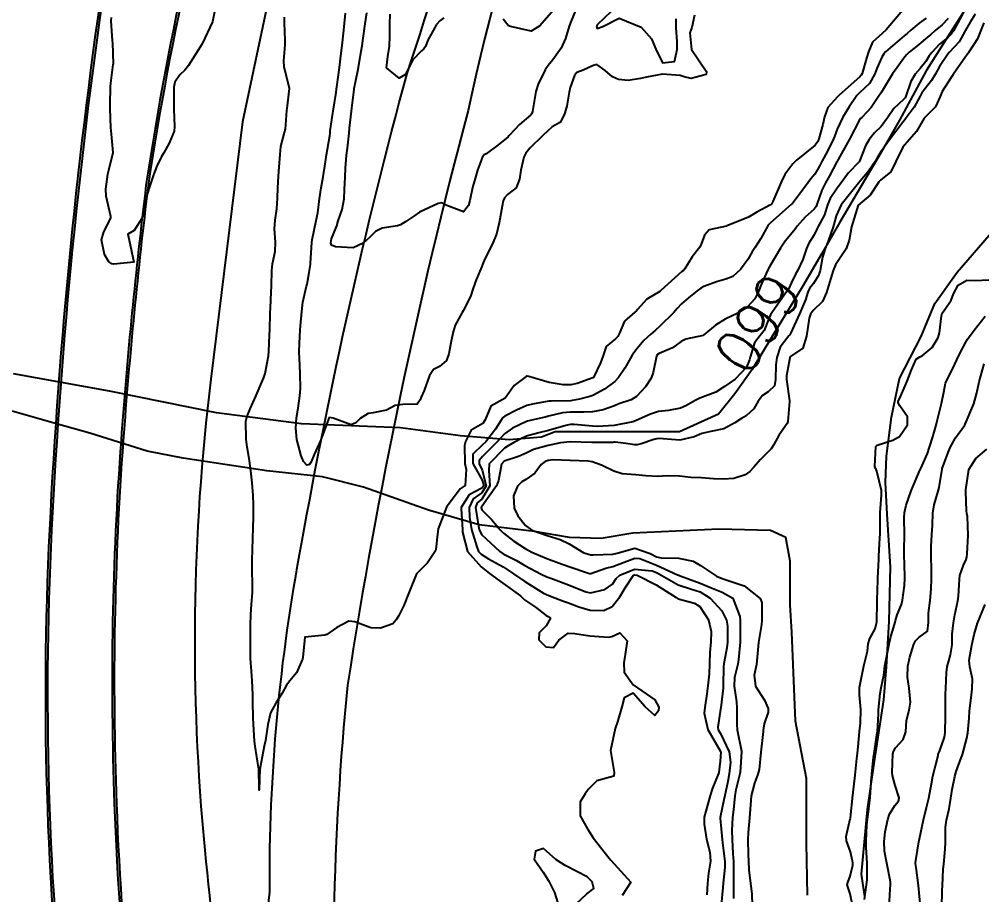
# Model space of a CAD drawing. Header units: metres. Extents: x 292545 to 299085, y 7450245 to 7463078.
# Drawn here: x 295637.1 to 295724.8, y 7458928.2 to 7459008.1 of the extents above; entities that cross this region are included whole.
import ezdxf
from ezdxf.enums import TextEntityAlignment as Align

# ---------------------------------------------------------------- set-up
doc = ezdxf.new("R2010")
doc.units = ezdxf.units.M
for name, color, linetype in [('Area Verde e Lazer', 94, 'Continuous'), ('Cotas', 45, 'Continuous'), ('Curvas de Nivel 1m', 11, 'Continuous'), ('Curvas de Nivel 5m', 15, 'Continuous'), ('Hidrografia', 140, 'Continuous'), ('Vias Primárias', 230, 'Continuous')]:
    doc.layers.add(name, color=color, linetype=linetype)
doc.styles.add('Style-STANDARD', font='STANDARD.shx')

msp = doc.modelspace()

# ---------------------------------------------------------------- linework, layer by layer
at = {"layer": 'Area Verde e Lazer'}
msp.add_lwpolyline([(295641.793, 7458910.885, -0.042121), (295640.042, 7458961.504, -0.024441), (295645.135, 7459013.05, -0.085164), (295678.356, 7459102.409), (295697.589, 7459132.131), (295717.572, 7459158.337, -0.01965), (295731.792, 7459174.041), (295741.73, 7459188.817, -0.208892), (295748, 7459189.905, -0.051783), (295749.599, 7459188.617, -0.005243), (295733.715, 7459165.627, 0.014527), (295709.377, 7459130.812, 0.012561), (295690.78, 7459103.304, 0.039951), (295683.255, 7459091.392, 0.005627), (295672.227, 7459071.476, 0.021212), (295657.864, 7459033.882, 0.036696), (295648.618, 7458992.948, 0.012102), (295646.339, 7458969.669, 0.027418), (295645.726, 7458936.571, 0.035555), (295650.16, 7458895.421, 0.04752)], format="xyb", dxfattribs=at)
at = {"layer": 'Curvas de Nivel 1m', "flags": 128}
for points, elevation in [([(295654.856, 7459008.76), (295654.692, 7459007.841), (295653.743, 7459005.85), (295652.497, 7459003.868), (295652.154, 7459003.436), (295651.71, 7459003.017), (295651.243, 7459002.341), (295651.148, 7459001.885), (295651.143, 7459000.421), (295651.172, 7458999.885), (295651.232, 7458998.301), (295651.175, 7458997.885), (295650.731, 7458996.79), (295650.23, 7458995.894), (295650.007, 7458995.508), (295649.611, 7458994.679), (295649.316, 7458993.904), (295648.871, 7458992.623), (295648.669, 7458991.914), (295648.482, 7458990.836), (295648.245, 7458989.92), (295647.542, 7458988.835), (295646.976, 7458988.498), (295647.073, 7458987.935), (295647.503, 7458985.93), (295645.683, 7458985.766), (295645.501, 7458985.791), (295645.229, 7458985.953), (295644.825, 7458986.646), (295644.552, 7458987.96), (295644.785, 7458988.713), (295645.397, 7458989.952), (295645.404, 7458990.102), (295644.998, 7458991.956), (295644.947, 7458992.591), (295645.148, 7458993.955), (295645.235, 7458994.325), (295645.623, 7458995.95), (295645.435, 7458997.952), (295645.426, 7458998.182), (295645.366, 7458999.953), (295645.357, 7459000.272), (295645.372, 7459001.953), (295645.4, 7459002.25), (295645.637, 7459003.951), (295645.643, 7459004.031), (295645.581, 7459005.952), (295645.574, 7459006.123), (295645.45, 7459007.953), (295645.476, 7459008.244)], 663), ([(295717.783, 7459009.09), (295716.123, 7459007.115), (295715.76, 7459006.805), (295714.88, 7459006), (295714.496, 7459005.132), (295714.328, 7459004.54), (295713.927, 7459003.138), (295713.855, 7459002.995), (295713.71, 7459002.846), (295711.821, 7459001.168), (295711.761, 7459001.1), (295711.691, 7459001.02), (295710.815, 7459000.039), (295710.5, 7458999.182), (295710.341, 7458998.498), (295709.987, 7458997.187), (295709.885, 7458996.943), (295709.637, 7458996.607), (295708.852, 7458995.976), (295707.912, 7458995.207), (295707.767, 7458995.062), (295707.618, 7458994.899), (295706.882, 7458993.942), (295706.539, 7458993.226), (295705.795, 7458991.456), (295705.663, 7458991.239), (295705.572, 7458991.167), (295704.318, 7458990.5), (295703.561, 7458990.026), (295701.684, 7458989.288), (295701.593, 7458989.249), (295701.552, 7458989.222), (295699.967, 7458988.886), (295699.539, 7458988.407), (295699.26, 7458987.58), (295699.114, 7458987.314), (295698.424, 7458986.411), (295697.761, 7458985.327), (295697.639, 7458985.191), (295697.5, 7458985.079), (295695.576, 7458983.359), (295695.529, 7458983.312), (295695.482, 7458983.271), (295694.292, 7458982.551), (295693.457, 7458981.622), (295693.347, 7458981.489), (295693.19, 7458981.383), (295692.272, 7458980.565), (295691.772, 7458979.397), (295691.663, 7458979.165), (295691.426, 7458978.932), (295690.582, 7458978.252), (295690.307, 7458977.421), (295690.072, 7458976.747), (295689.438, 7458975.429), (295689.414, 7458975.398), (295689.382, 7458975.385), (295687.945, 7458974.877), (295687.376, 7458974.753), (295686.657, 7458974.742), (295685.378, 7458974.965), (295683.524, 7458975.499), (295683.383, 7458975.549), (295683.34, 7458975.544), (295683.274, 7458975.501), (295682.187, 7458974.699), (295681.387, 7458973.52), (295680.075, 7458972.816), (295679.541, 7458971.547), (295679.33, 7458971.228), (295678.275, 7458970.609), (295677.749, 7458969.566), (295677.665, 7458969.211), (295677.69, 7458967.566), (295677.818, 7458967.031), (295677.73, 7458965.565), (295677.442, 7458965.387), (295677.26, 7458965.262), (295676.031, 7458963.588), (295675.254, 7458961.63), (295675.246, 7458961.6), (295675.249, 7458961.573), (295675.216, 7458961.125), (295675.061, 7458959.735), (295675.02, 7458959.602), (295674.283, 7458958.508), (295673.4, 7458957.618), (295673.291, 7458957.499), (295673.167, 7458957.215), (295672.707, 7458956.067), (295672.542, 7458955.626), (295672.141, 7458954.622), (295671.64, 7458953.635), (295671.446, 7458953.311), (295671.116, 7458952.936), (295669.998, 7458952.543), (295669.112, 7458952.589), (295667.672, 7458953.13), (295667.118, 7458953.193), (295666.012, 7458952.607), (295665.105, 7458951.973), (295664.922, 7458951.904), (295663.103, 7458951.74), (295662.922, 7458949.894), (295662.892, 7458949.742), (295662.331, 7458948.476), (295661.735, 7458947.753), (295661.437, 7458947.368), (295661.042, 7458946.627), (295660.485, 7458945.768), (295659.971, 7458944.823), (295659.727, 7458943.779), (295659.515, 7458942.309), (295659.408, 7458941.784), (295659.022, 7458939.848), (295659.017, 7458939.789), (295659.011, 7458939.741), (295658.933, 7458937.79), (295658.898, 7458939.791), (295658.893, 7458939.861), (295658.569, 7458941.794), (295658.519, 7458942.264), (295658.421, 7458943.796), (295658.398, 7458944.411), (295658.376, 7458945.797), (295658.368, 7458946.468), (295658.303, 7458947.797), (295658.234, 7458948.625), (295658.158, 7458949.799), (295658.147, 7458950.739), (295658.15, 7458951.8), (295658.153, 7458952.839), (295658.172, 7458953.8), (295658.235, 7458954.7), (295658.331, 7458955.798), (295658.333, 7458956.626), (295658.295, 7458957.799), (295658.299, 7458958.682), (295658.331, 7458959.799), (295658.362, 7458960.642), (295658.393, 7458961.798), (295658.411, 7458962.619), (295658.425, 7458963.798), (295658.406, 7458964.644), (295658.309, 7458965.8), (295658.176, 7458966.905), (295658.055, 7458967.802), (295657.804, 7458969.309), (295657.749, 7458969.806), (295657.73, 7458971.413), (295657.804, 7458971.803), (295658.123, 7458972.571), (295658.678, 7458973.79), (295659.379, 7458975.408), (295659.458, 7458975.704), (295659.472, 7458975.779), (295659.788, 7458977.395), (295659.82, 7458977.776), (295659.893, 7458979.311), (295659.913, 7458979.775), (295659.946, 7458981.277), (295659.968, 7458981.775), (295660.037, 7458983.212), (295660.054, 7458983.774), (295660.088, 7458985.183), (295660.163, 7458985.773), (295660.391, 7458986.9), (295660.422, 7458987.771), (295660.348, 7458988.969), (295660.395, 7458989.772), (295660.547, 7458990.786), (295660.609, 7458991.77), (295660.644, 7458992.712), (295660.71, 7458993.769), (295660.772, 7458994.607), (295660.849, 7458995.768), (295660.906, 7458996.491), (295661.263, 7458997.764), (295661.337, 7458998.074), (295661.473, 7458999.762), (295661.492, 7458999.944), (295661.693, 7459001.76), (295661.227, 7459003.765), (295661.183, 7459004.311), (295661.306, 7459005.764), (295661.319, 7459006.192), (295661.243, 7459007.765), (295661.26, 7459008.276)], 663), ([(295698.632, 7459008.464), (295698.392, 7459007.324), (295698.23, 7459006.853), (295698.374, 7459005.324), (295699.714, 7459003.368), (295699.737, 7459003.31), (295699.71, 7459003.044), (295698.333, 7459002.697), (295697.708, 7459002.843), (295697.329, 7459002.956), (295695.71, 7459003.087), (295694.262, 7459002.82), (295693.706, 7459002.683), (295692.589, 7459002.506), (295691.705, 7459002.601), (295691.15, 7459002.851), (295690.503, 7459003.418), (295689.721, 7459003.961), (295689.324, 7459003.829), (295688.481, 7459003.442), (295687.916, 7459003.243), (295687.708, 7459002.955), (295687.287, 7459001.865), (295687.198, 7459001.455), (295686.983, 7459000.153), (295686.796, 7458999.459), (295686.415, 7458998.709), (295685.655, 7458998.285), (295685.228, 7458997.897), (295684.815, 7458997.482), (295683.631, 7458996.332), (295683.265, 7458995.865), (295683.068, 7458995.506), (295682.792, 7458994.321), (295682.666, 7458993.509), (295682.375, 7458992.728), (295681.582, 7458992.121), (295681.306, 7458991.795), (295681.197, 7458991.526), (295681.091, 7458991.05), (295680.838, 7458989.531), (295680.596, 7458988.476), (295680.184, 7458987.54), (295679.51, 7458986.248), (295679.319, 7458985.738), (295679.252, 7458985.553), (295678.721, 7458984.328), (295678.462, 7458983.56), (295678.226, 7458982.808), (295677.589, 7458981.569), (295677.535, 7458981.486), (295677.451, 7458981.355), (295676.811, 7458980.205), (295676.617, 7458979.578), (295676.416, 7458978.587), (295676.233, 7458977.582), (295676.015, 7458976.973), (295675.395, 7458976.407), (295674.84, 7458976.15), (295674.471, 7458975.604), (295673.975, 7458974.217), (295673.712, 7458973.617), (295673.61, 7458973.367), (295673.353, 7458972.974), (295672.028, 7458972.958), (295671.351, 7458972.856), (295670.557, 7458972.44), (295669.341, 7458972.191), (295668.879, 7458972.135), (295668.156, 7458971.682), (295667.744, 7458971.271), (295667.327, 7458971.106), (295665.687, 7458971.706), (295665.334, 7458971.758), (295665.282, 7458971.711), (295665.251, 7458971.63), (295664.564, 7458969.721), (295663.964, 7458968.394), (295663.667, 7458967.734), (295663.529, 7458967.497), (295663.288, 7458967.41), (295662.986, 7458967.743), (295662.782, 7458968.261), (295662.368, 7458969.749), (295662.289, 7458970.79), (295662.351, 7458971.75), (295662.482, 7458972.618), (295662.657, 7458973.747), (295662.699, 7458974.417), (295662.682, 7458975.747), (295662.642, 7458976.5), (295662.595, 7458977.748), (295662.613, 7458978.556), (295662.683, 7458979.748), (295662.736, 7458980.451), (295662.849, 7458981.746), (295662.923, 7458982.283), (295663.271, 7458983.742), (295663.306, 7458983.92), (295663.495, 7458984.98), (295663.612, 7458985.738), (295663.623, 7458985.857), (295663.74, 7458987.737), (295663.775, 7458987.976), (295664.144, 7458989.731), (295664.276, 7458990.445), (295664.44, 7458991.727), (295664.604, 7458992.709), (295664.789, 7458993.722), (295664.975, 7458995.078), (295665.07, 7458995.718), (295665.372, 7458997.446), (295665.407, 7458997.714), (295665.429, 7458997.929), (295665.67, 7458999.533), (295665.689, 7458999.693), (295665.693, 7458999.71), (295665.973, 7459001.424), (295666.007, 7459001.707), (295666.19, 7459003.223), (295666.256, 7459003.705), (295666.431, 7459005.005), (295666.517, 7459005.702), (295666.645, 7459006.81), (295666.731, 7459007.7), (295666.821, 7459008.656)], 664), ([(295685.777, 7459008.915), (295684.548, 7459007.488), (295683.758, 7459007.016), (295681.865, 7459007.416), (295681.762, 7459007.461), (295681.656, 7459007.521), (295681.204, 7459008.093)], 666), ([(295691.687, 7459009.401), (295689.764, 7459007.581), (295689.722, 7459007.472), (295689.717, 7459007.43), (295689.761, 7459007.248), (295690.282, 7459007.422), (295691.771, 7459008.202), (295693.763, 7459007.38), (295694.707, 7459006.32), (295695.106, 7459005.36), (295695.724, 7459004.12), (295696.824, 7459004.241), (295697.073, 7459005.337), (295697.059, 7459006.027), (295696.975, 7459007.338), (295696.982, 7459008.127)], 664), ([(295675.772, 7459008.218), (295675.407, 7459007.957), (295675.123, 7459007.6), (295674.334, 7459006.196), (295674.119, 7459005.614), (295673.969, 7459005.387), (295673.737, 7459005.215), (295672.964, 7459004.387), (295672.558, 7459003.632), (295672.275, 7459003.067), (295671.704, 7459002.706), (295670.543, 7459003.652), (295670.676, 7459004.703), (295670.824, 7459005.649), (295670.848, 7459006.553), (295670.855, 7459007.649), (295670.879, 7459008.546)], 666), ([(295719.774, 7459008.181), (295719.117, 7459007.729), (295718.368, 7459007.084), (295718.041, 7459006.805), (295717.758, 7459006.58), (295716.068, 7459005.115), (295715.911, 7459004.946), (295715.736, 7459004.644), (295715.259, 7459003.585), (295715.093, 7459003.126), (295714.604, 7459002.231), (295713.695, 7459001.386), (295713.445, 7459001.144), (295712.737, 7459000.094), (295712.174, 7458999.162), (295711.652, 7458998.059), (295711.414, 7458997.403), (295711.322, 7458997.173), (295710.762, 7458996.049), (295710.295, 7458995.183), (295710.058, 7458994.743), (295709.605, 7458993.971), (295709.259, 7458993.533), (295708.995, 7458993.196), (295708.411, 7458992.375), (295707.574, 7458991.298), (295707.492, 7458991.211), (295705.555, 7458989.483), (295705.425, 7458989.371), (295705.314, 7458989.242), (295704.679, 7458988.105), (295704.134, 7458987.254), (295703.909, 7458986.866), (295703.512, 7458986.183), (295702.833, 7458985.27), (295702.139, 7458984.635), (295701.489, 7458984.374), (295700.635, 7458984.149), (295699.487, 7458983.722), (295699.224, 7458983.574), (295698.885, 7458983.316), (295698.108, 7458982.689), (295697.465, 7458982.135), (295697.075, 7458981.719), (295696.745, 7458981.341), (295695.44, 7458980.068), (295695.071, 7458979.729), (295694.655, 7458979.368), (295694.019, 7458978.779), (295693.413, 7458978.063), (295693.121, 7458977.669), (295692.935, 7458977.387), (295692.276, 7458976.281), (295691.705, 7458975.405), (295691.379, 7458975.057), (295690.446, 7458974.345), (295689.366, 7458973.774), (295689.11, 7458973.688), (295688.152, 7458973.442), (295687.498, 7458973.311), (295687.361, 7458973.298), (295685.569, 7458973.267), (295685.359, 7458973.25), (295683.864, 7458972.986), (295683.353, 7458972.851), (295682.413, 7458972.443), (295681.338, 7458971.882), (295681.131, 7458971.728), (295681.004, 7458971.525), (295680.487, 7458970.695), (295679.606, 7458969.546), (295679.31, 7458969.28), (295678.427, 7458968.433), (295678.433, 7458967.559), (295679.271, 7458966.067), (295679.417, 7458965.548), (295679.261, 7458965.327), (295678.092, 7458964.724), (295677.375, 7458963.569), (295677.358, 7458963.452), (295677.471, 7458961.568), (295677.486, 7458961.301), (295677.932, 7458959.563), (295679.179, 7458958.138), (295679.952, 7458957.542), (295681.16, 7458956.649), (295682.77, 7458955.506), (295682.961, 7458955.323), (295683.139, 7458955.132), (295684.142, 7458954.481), (295685.125, 7458953.725), (295685.281, 7458953.634), (295685.523, 7458953.474), (295685.116, 7458952.77), (295684.47, 7458952.125), (295684.451, 7458951.487), (295685.093, 7458950.839), (295685.785, 7458950.78), (295686.274, 7458951.468), (295687.109, 7458952.104), (295687.739, 7458952.08), (295689.107, 7458951.87), (295690.792, 7458951.727), (295691.107, 7458951.794), (295691.833, 7458952.122), (295692.506, 7458951.389), (295692.327, 7458950.149), (295692.193, 7458949.393), (295692.218, 7458948.546), (295693.053, 7458947.38), (295695.033, 7458946.026), (295695.395, 7458945.356), (295695.354, 7458945.023), (295695.015, 7458944.578), (295694.127, 7458945.369), (295693.042, 7458946.633), (295692.235, 7458946.192), (295692.025, 7458945.395), (295691.619, 7458944.011), (295691.418, 7458943.404), (295690.983, 7458941.41), (295691.314, 7458939.406), (295691.285, 7458939.071), (295690.948, 7458938.967), (295689.729, 7458938.638), (295688.937, 7458937.844), (295688.664, 7458937.434), (295688.202, 7458936.717), (295688.212, 7458935.441), (295688.895, 7458934.258), (295689.392, 7458933.425), (295690.865, 7458931.569), (295691.021, 7458931.408), (295692.833, 7458929.39), (295692.04, 7458928.178)], 662), ([(295721.774, 7459008.167), (295721.232, 7459007.592), (295720.6, 7459007.062), (295720.151, 7459006.672), (295719.752, 7459006.321), (295719.063, 7459005.757), (295718.221, 7459005.085), (295717.979, 7459004.848), (295717.735, 7459004.537), (295717.119, 7459003.702), (295716.713, 7459003.105), (295715.696, 7459001.454), (295715.564, 7459001.251), (295715.485, 7459001.122), (295714.762, 7459000.044), (295713.895, 7458999.138), (295713.776, 7458999.025), (295713.66, 7458998.857), (295712.782, 7458997.153), (295711.744, 7458995.289), (295711.678, 7458995.169), (295711.654, 7458995.138), (295711.622, 7458995.083), (295710.967, 7458993.812), (295710.597, 7458993.18), (295710.252, 7458992.518), (295709.809, 7458991.188), (295709.747, 7458991.013), (295709.569, 7458990.772), (295708.733, 7458990.027), (295708.001, 7458989.206), (295707.812, 7458988.944), (295707.544, 7458988.6), (295706.905, 7458987.847), (295706.481, 7458987.226), (295705.506, 7458985.568), (295705.388, 7458985.358), (295705.328, 7458985.242), (295704.757, 7458983.974), (295704.469, 7458983.25), (295704.134, 7458982.586), (295703.459, 7458981.823), (295702.58, 7458981.273), (295701.447, 7458980.735), (295700.542, 7458980.199), (295699.498, 7458979.309), (295699.466, 7458979.276), (295699.432, 7458979.25), (295697.845, 7458978.908), (295697.423, 7458978.688), (295696.623, 7458978.134), (295695.406, 7458977.597), (295695.26, 7458977.506), (295695.181, 7458977.362), (295694.866, 7458975.887), (295694.674, 7458975.367), (295694.17, 7458974.577), (295693.366, 7458973.679), (295692.866, 7458973.387), (295691.751, 7458973.01), (295691.354, 7458972.846), (295690.311, 7458972.458), (295689.346, 7458972.297), (295688.537, 7458972.246), (295687.345, 7458972.255), (295686.604, 7458972.201), (295685.339, 7458971.886), (295685.019, 7458971.802), (295683.664, 7458971.497), (295683.397, 7458971.435), (295683.332, 7458971.416), (295682.053, 7458970.786), (295681.32, 7458970.271), (295680.603, 7458969.531), (295679.3, 7458968.21), (295678.99, 7458967.859), (295678.988, 7458967.553), (295679.284, 7458966.965), (295679.643, 7458965.544), (295679.256, 7458964.887), (295678.461, 7458964.348), (295678.082, 7458963.562), (295678.108, 7458962.687), (295678.316, 7458961.559), (295678.778, 7458959.975), (295678.95, 7458959.552), (295679.19, 7458959.292), (295679.843, 7458958.887), (295681.179, 7458958.142), (295681.568, 7458957.915), (295682.13, 7458957.516), (295683.162, 7458956.797), (295684.875, 7458955.754), (295685.145, 7458955.62), (295685.518, 7458955.474), (295686.701, 7458955.019), (295687.137, 7458954.861), (295688.078, 7458954.496), (295689.131, 7458954.195), (295690.377, 7458954.171), (295691.134, 7458954.538), (295691.832, 7458955.4), (295692.328, 7458956.22), (295693.078, 7458957.381), (295693.173, 7458957.42), (295693.405, 7458957.378), (295695.16, 7458956.496), (295696.961, 7458955.342), (295697.142, 7458955.245), (295698.651, 7458954.831), (295699.135, 7458954.52), (295699.919, 7458953.302), (295700.167, 7458952.24), (295700.127, 7458951.3), (295700.034, 7458950.35), (295700.004, 7458949.301), (295699.981, 7458948.384), (295699.87, 7458947.302), (295699.767, 7458946.578), (295699.568, 7458945.305), (295699.524, 7458944.799), (295699.848, 7458943.302), (295700.984, 7458941.377), (295701.028, 7458941.29), (295701.037, 7458941.234), (295700.97, 7458940.432), (295700.855, 7458939.391), (295700.821, 7458939.291), (295700.272, 7458937.964), (295700.078, 7458937.299), (295699.814, 7458936.407), (295699.531, 7458935.304), (295699.516, 7458934.685), (295699.744, 7458933.301), (295700.029, 7458932.141), (295700.103, 7458931.298), (295699.926, 7458930.22), (295699.82, 7458929.3), (295699.753, 7458928.237)], 661), ([(295724.238, 7459008.555), (295723.771, 7459007.825), (295723.331, 7459007.026), (295722.766, 7459006.017), (295721.869, 7459005.048), (295721.731, 7459004.897), (295720.997, 7459003.78), (295720.578, 7459003.061), (295720.253, 7459002.519), (295719.7, 7459001.807), (295719.387, 7459001.382), (295719.229, 7459001.075), (295718.682, 7459000.075), (295717.946, 7458999.087), (295717.818, 7458998.931), (295717.659, 7458998.736), (295716.429, 7458997.108), (295715.632, 7458995.984), (295715.292, 7458995.458), (295715.103, 7458995.125), (295714.517, 7458994.223), (295713.593, 7458993.14), (295712.021, 7458991.163), (295711.563, 7458990.175), (295711.347, 7458989.38), (295711.282, 7458989.173), (295710.845, 7458987.866), (295710.565, 7458987.18), (295710.302, 7458986.395), (295710.089, 7458985.184), (295709.952, 7458984.729), (295709.485, 7458984), (295709.128, 7458983.543), (295708.977, 7458983.195), (295708.752, 7458982.487), (295708.216, 7458981.209), (295707.435, 7458979.477), (295707.343, 7458979.311), (295707.255, 7458979.222), (295706.459, 7458978.188), (295706.136, 7458977.233), (295706.06, 7458976.569), (295706.035, 7458975.233), (295705.949, 7458974.663), (295705.372, 7458974.115), (295704.833, 7458973.78), (295704.434, 7458973.249), (295704.04, 7458972.566), (295703.343, 7458971.931), (295702.931, 7458971.674), (295702.333, 7458971.275), (295701.328, 7458970.749), (295700.123, 7458970.504), (295699.323, 7458970.323), (295698.618, 7458970.019), (295697.317, 7458969.697), (295695.79, 7458969.825), (295695.318, 7458969.847), (295694.928, 7458969.753), (295693.766, 7458969.375), (295693.421, 7458969.269), (295693.312, 7458969.262), (295693.202, 7458969.272), (295692.38, 7458969.394), (295691.415, 7458969.509), (295691.314, 7458969.505), (295691.227, 7458969.498), (295689.313, 7458969.477), (295689.267, 7458969.477), (295687.314, 7458969.563), (295686.419, 7458969.463), (295685.31, 7458969.219), (295683.961, 7458968.839), (295683.303, 7458968.526), (295682.601, 7458968.206), (295681.296, 7458967.783), (295681.03, 7458967.524), (295680.769, 7458966.029), (295680.592, 7458965.53), (295679.244, 7458963.648), (295679.195, 7458963.599), (295679.178, 7458963.551), (295679.241, 7458963.35), (295680.147, 7458962.451), (295680.923, 7458961.533), (295681.218, 7458961.227), (295682.174, 7458960.486), (295683.196, 7458959.812), (295683.817, 7458959.494), (295685.187, 7458958.909), (295686.228, 7458958.508), (295687.18, 7458958.172), (295689.056, 7458957.549), (295689.174, 7458957.556), (295690.566, 7458958.029), (295691.181, 7458958.191), (295692.459, 7458958.664), (295693.188, 7458958.927), (295693.665, 7458958.899), (295695.182, 7458958.305), (295697.08, 7458957.434), (295697.174, 7458957.401), (295697.223, 7458957.389), (295697.338, 7458957.338), (295699.163, 7458956.665), (295700.253, 7458956.203), (295701.151, 7458955.841), (295702.132, 7458955.28), (295702.789, 7458953.61), (295702.82, 7458953.273), (295702.813, 7458951.557), (295702.796, 7458951.273), (295702.664, 7458949.687), (295702.582, 7458949.275), (295702.275, 7458948.063), (295702.262, 7458947.278), (295702.463, 7458945.844), (295702.511, 7458945.275), (295702.504, 7458943.779), (295702.54, 7458943.275), (295702.927, 7458941.327), (295702.932, 7458941.271), (295702.812, 7458939.414), (295702.789, 7458939.272), (295702.414, 7458937.8), (295702.326, 7458937.276), (295702.201, 7458935.99), (295702.121, 7458935.278), (295702.06, 7458934.109), (295702.083, 7458933.278), (295702.144, 7458932.003), (295702.185, 7458931.277), (295702.201, 7458929.918), (295702.189, 7458929.276), (295702.21, 7458927.885)], 659), ([(295725.028, 7459007.75), (295724.728, 7459007.01), (295724.464, 7459006.302), (295723.735, 7459005.176), (295723.674, 7459005.081), (295723.635, 7459005.021), (295723.359, 7459004.656), (295722.243, 7459003.042), (295721.705, 7459002.253), (295721.24, 7459001.512), (295721.036, 7459001.057), (295720.632, 7459000.107), (295719.664, 7458999.159), (295719.624, 7458999.11), (295719.6, 7458999.071), (295718.888, 7458997.84), (295718.208, 7458997.084), (295717.636, 7458996.421), (295716.991, 7458995.106), (295716.548, 7458994.172), (295715.597, 7458993.422), (295715.442, 7458993.275), (295715.349, 7458993.122), (295714.651, 7458992.061), (295713.573, 7458991.14), (295712.964, 7458989.149), (295712.756, 7458987.931), (295712.481, 7458987.156), (295711.508, 7458985.7), (295711.337, 7458985.34), (295711.29, 7458985.172), (295710.87, 7458983.788), (295710.677, 7458983.178), (295710.306, 7458982.34), (295709.456, 7458981.536), (295709.218, 7458981.194), (295709.091, 7458980.837), (295708.867, 7458979.198), (295708.528, 7458978.091), (295707.404, 7458977.32), (295707.35, 7458977.274), (295707.332, 7458977.221), (295707.033, 7458975.577), (295707.032, 7458975.224), (295707.31, 7458973.274), (295707.318, 7458973.22), (295707.159, 7458971.398), (295707.093, 7458971.222), (295706.357, 7458970.196), (295705.831, 7458969.235), (295705.627, 7458968.917), (295705.303, 7458968.562), (295704.641, 7458967.898), (295704.044, 7458967.252), (295703.685, 7458966.85), (295703.276, 7458966.53), (295702.215, 7458966.219), (295701.272, 7458966.152), (295700.385, 7458966.19), (295699.277, 7458966.254), (295698.295, 7458966.302), (295697.279, 7458966.42), (295696.183, 7458966.447), (295695.278, 7458966.396), (295694.193, 7458966.457), (295693.28, 7458966.538), (295692.036, 7458966.644), (295691.285, 7458966.868), (295690.156, 7458967.421), (295689.296, 7458967.73), (295688.949, 7458967.781), (295687.297, 7458967.84), (295685.73, 7458967.906), (295685.297, 7458967.859), (295685.012, 7458967.766), (295684.643, 7458967.486), (295684.087, 7458966.686), (295683.272, 7458966.114), (295682.882, 7458965.89), (295682.498, 7458965.508), (295682.132, 7458964.633), (295682.209, 7458963.51), (295682.538, 7458962.812), (295683.219, 7458961.921), (295683.818, 7458961.494), (295685.208, 7458961.022), (295686.393, 7458960.651), (295687.201, 7458960.236), (295688.552, 7458959.436), (295689.191, 7458959.247), (295689.388, 7458959.231), (295691.192, 7458959.297), (295691.584, 7458959.404), (295693.198, 7458959.857), (295694.587, 7458959.366), (295695.19, 7458959.07), (295695.586, 7458958.959), (295697.189, 7458958.934), (295698.518, 7458958.652), (295699.182, 7458958.265), (295700.657, 7458957.295), (295701.17, 7458957.087), (295701.446, 7458957.009), (295703.16, 7458956.402), (295704.615, 7458955.248), (295704.783, 7458954.889), (295704.787, 7458953.245), (295704.755, 7458952.883), (295704.465, 7458951.249), (295704.417, 7458950.581), (295704.303, 7458949.252), (295704.087, 7458948.278), (295704.209, 7458947.253), (295705.034, 7458945.993), (295705.356, 7458945.237), (295705.363, 7458944.893), (295705.009, 7458943.819), (295704.913, 7458943.241), (295704.901, 7458943.14), (295704.682, 7458941.245), (295704.528, 7458939.678), (295704.425, 7458939.248), (295704.109, 7458938.417), (295703.803, 7458937.257), (295703.739, 7458936.439), (295703.662, 7458935.259), (295703.535, 7458933.906), (295703.512, 7458933.261), (295703.535, 7458931.926), (295703.559, 7458931.26), (295703.598, 7458930.513), (295703.753, 7458929.256), (295703.884, 7458928.314), (295703.888, 7458927.254)], 658), ([(295713.07, 7458927.147), (295712.825, 7458928.332), (295712.572, 7458929.153), (295712.617, 7458929.371), (295712.845, 7458929.944), (295713.068, 7458930.939), (295713.082, 7458931.148), (295713.064, 7458931.346), (295712.873, 7458932.149), (295712.5, 7458933.154), (295712.474, 7458933.567), (295712.847, 7458935.151), (295712.858, 7458935.196), (295712.909, 7458935.572), (295713.049, 7458937.031), (295713.061, 7458937.148), (295713.074, 7458937.287), (295713.281, 7458939.145), (295713.457, 7458940.662), (295713.511, 7458941.142), (295713.573, 7458941.725), (295713.687, 7458943.14), (295713.765, 7458943.893), (295713.824, 7458945.138), (295713.701, 7458946.482), (295713.703, 7458947.14), (295713.827, 7458947.905), (295714.072, 7458949.135), (295714.403, 7458950.447), (295714.489, 7458951.129), (295714.617, 7458951.611), (295715.114, 7458952.495), (295715.243, 7458952.997), (295715.255, 7458953.119), (295715.298, 7458954.962), (295715.3, 7458955.118), (295715.358, 7458956.93), (295715.368, 7458957.118), (295715.446, 7458958.861), (295715.456, 7458959.117), (295715.541, 7458960.785), (295715.559, 7458961.117), (295715.577, 7458962.778), (295715.582, 7458963.117), (295715.699, 7458964.675), (295715.697, 7458965.116), (295715.28, 7458966.863), (295715.202, 7458967.041), (295715.15, 7458967.122), (295715.097, 7458967.312), (295715.191, 7458969.122), (295715.314, 7458969.245), (295716.727, 7458969.698), (295717.322, 7458970.048), (295718.058, 7458971.089), (295718.08, 7458971.829), (295717.359, 7458972.847), (295717.205, 7458973.102), (295717.217, 7458973.249), (295717.367, 7458973.545), (295718.031, 7458975.09), (295718.432, 7458976.123), (295718.843, 7458977.078), (295719.188, 7458977.291), (295719.408, 7458977.4), (295720.327, 7458978.153), (295720.871, 7458979.056), (295720.989, 7458979.503), (295721.168, 7458981.053), (295721.218, 7458981.289), (295721.459, 7458981.629), (295722.036, 7458982.476), (295722.272, 7458983.042), (295722.681, 7458983.842), (295723.492, 7458984.283), (295724.246, 7458984.264), (295725.493, 7458984.31)], 658), ([(295714.146, 7458927.81), (295714.32, 7458929.135), (295714.373, 7458929.602), (295714.387, 7458931.135), (295714.304, 7458932.555), (295714.285, 7458933.129), (295714.367, 7458934.598), (295714.415, 7458935.127), (295714.464, 7458935.572), (295714.654, 7458937.124), (295714.788, 7458938.96), (295714.8, 7458939.122), (295714.817, 7458939.26), (295714.978, 7458940.777), (295715.013, 7458941.089), (295715.017, 7458941.12), (295715.28, 7458942.836), (295715.322, 7458943.117), (295715.409, 7458944.727), (295715.426, 7458945.116), (295715.572, 7458946.588), (295715.675, 7458947.114), (295715.905, 7458948.271), (295716.009, 7458949.111), (295716.171, 7458950.02), (295716.398, 7458951.107), (295716.526, 7458951.681), (295716.93, 7458953.102), (295716.971, 7458953.254), (295717.13, 7458953.759), (295717.507, 7458954.729), (295717.608, 7458955.095), (295717.801, 7458956.449), (295717.833, 7458957.093), (295717.798, 7458958.48), (295717.77, 7458959.091), (295717.766, 7458959.659), (295717.783, 7458961.091), (295717.748, 7458962.58), (295717.779, 7458963.092), (295717.943, 7458963.783), (295718.4, 7458965.083), (295719.236, 7458967.025), (295719.256, 7458967.07), (295719.264, 7458967.09), (295719.284, 7458967.125), (295719.878, 7458968.49), (295720.081, 7458969.062), (295720.383, 7458969.999), (295720.676, 7458971.057), (295720.797, 7458971.596), (295721.172, 7458973.052), (295721.21, 7458973.197), (295721.368, 7458974.078), (295721.535, 7458974.894), (295721.589, 7458975.048), (295722.195, 7458976.242), (295722.574, 7458977.038), (295722.849, 7458977.598), (295723.428, 7458978.715), (295723.543, 7458978.916), (295723.621, 7458979.027), (295724.144, 7458979.724), (295725.159, 7458981.004)], 659), ([(295719.21, 7458927.468), (295719.058, 7458929.077), (295718.858, 7458930.719), (295718.798, 7458931.081), (295718.795, 7458931.15), (295718.868, 7458931.554), (295719.105, 7458933.077), (295719.152, 7458933.342), (295719.511, 7458935.071), (295719.794, 7458936.193), (295720.017, 7458937.064), (295720.25, 7458938.364), (295720.369, 7458939.059), (295720.852, 7458940.932), (295720.877, 7458941.051), (295720.901, 7458941.125), (295720.977, 7458941.299), (295721.433, 7458942.609), (295721.508, 7458943.045), (295721.529, 7458944.534), (295721.528, 7458945.045), (295721.533, 7458946.558), (295721.559, 7458947.045), (295721.613, 7458948.499), (295721.684, 7458949.044), (295721.995, 7458950.129), (295722.129, 7458951.04), (295722.152, 7458951.994), (295722.266, 7458953.039), (295722.395, 7458953.773), (295722.654, 7458955.035), (295722.713, 7458955.469), (295722.795, 7458957.034), (295722.846, 7458957.355), (295723.182, 7458958.297), (295723.404, 7458958.813), (295723.471, 7458959.026), (295723.519, 7458959.348), (295723.611, 7458961.024), (295723.535, 7458962.729), (295723.492, 7458963.026), (295723.461, 7458963.243), (295723.395, 7458965.028), (295723.393, 7458965.157), (295723.67, 7458967.024), (295724.294, 7458968.019), (295725.311, 7458968.878)], 661), ([(295721.201, 7458927.046), (295721.231, 7458928.644), (295721.245, 7458929.046), (295721.333, 7458930.568), (295721.379, 7458931.045), (295721.512, 7458932.408), (295721.52, 7458933.044), (295721.527, 7458934.413), (295721.619, 7458935.043), (295721.867, 7458936.092), (295722.005, 7458937.039), (295722.126, 7458937.853), (295722.385, 7458939.036), (295722.512, 7458939.48), (295722.97, 7458940.73), (295723.057, 7458940.944), (295723.084, 7458941.029), (295723.488, 7458942.532), (295723.579, 7458943.024), (295723.683, 7458944.356), (295723.733, 7458945.023), (295723.867, 7458946.196), (295723.974, 7458947.021), (295723.984, 7458947.938), (295723.753, 7458949.02), (295723.694, 7458949.636), (295723.93, 7458951.017), (295724.143, 7458951.979), (295724.436, 7458953.01), (295725.14, 7458954.728)], 662), ([(295687.876, 7458927.444), (295688.822, 7458928.311), (295689.445, 7458928.805), (295689.293, 7458929.425), (295688.84, 7458929.875), (295687.919, 7458930.371), (295686.855, 7458930.921), (295686.009, 7458931.469), (295684.873, 7458932.46), (295684.144, 7458932.213), (295684.005, 7458931.489), (295684.845, 7458930.308), (295685.344, 7458929.475), (295685.859, 7458928.433), (295686.173, 7458927.466)], 662)]:
    msp.add_lwpolyline(points, dxfattribs=dict(at, elevation=elevation))
at = {"layer": 'Curvas de Nivel 5m', "flags": 128}
for points, elevation in [([(295687.777, 7459008.9), (295687.351, 7459007.87), (295687.218, 7459007.455), (295686.88, 7459006.331), (295686.466, 7459005.463), (295686.189, 7459005.013), (295685.727, 7459004.378), (295685.308, 7459003.887), (295685.013, 7459003.481), (295684.384, 7459002.174), (295684.162, 7459001.493), (295683.852, 7458999.675), (295683.803, 7458999.498), (295683.753, 7458999.417), (295683.671, 7458999.342), (295682.684, 7458998.484), (295681.777, 7458997.519), (295681.716, 7458997.446), (295681.641, 7458997.373), (295680.705, 7458996.605), (295679.626, 7458995.83), (295679.457, 7458995.719), (295679.316, 7458995.553), (295678.853, 7458994.315), (295678.63, 7458993.56), (295678.402, 7458992.75), (295678.157, 7458991.564), (295678.04, 7458991.094), (295677.563, 7458990.537), (295676.045, 7458991.108), (295675.57, 7458991.345), (295675.263, 7458991.287), (295673.562, 7458990.483), (295673.037, 7458990.146), (295672.321, 7458989.632), (295671.84, 7458989.346), (295671.547, 7458989.253), (295670.165, 7458989.032), (295669.539, 7458988.72), (295668.998, 7458988.201), (295668.428, 7458987.676), (295667.519, 7458987.248), (295665.9, 7458987.325), (295665.521, 7458987.493), (295665.49, 7458987.678), (295665.487, 7458987.711), (295665.528, 7458988.068), (295666.015, 7458989.237), (295666.139, 7458989.704), (295666.51, 7458990.754), (295666.686, 7458991.699), (295666.734, 7458992.55), (295666.773, 7458993.698), (295666.808, 7458994.501), (295666.915, 7458995.697), (295666.986, 7458996.34), (295667.144, 7458997.695), (295667.191, 7458998.153), (295667.364, 7458999.693), (295667.395, 7458999.973), (295667.595, 7459001.691), (295667.609, 7459001.776), (295667.698, 7459002.202), (295667.997, 7459003.686), (295668.25, 7459005.168), (295668.331, 7459005.681), (295668.436, 7459006.366), (295668.61, 7459007.677), (295668.762, 7459008.691)], 665), ([(295723.327, 7459009.027), (295722.827, 7459008.088), (295722.249, 7459007.043), (295722.063, 7459006.741), (295721.754, 7459006.432), (295720.995, 7459005.806), (295720.287, 7459005.064), (295720.057, 7459004.74), (295719.725, 7459004.241), (295719.209, 7459003.587), (295718.768, 7459003.079), (295718.363, 7459002.426), (295717.913, 7459001.088), (295717.842, 7459000.937), (295717.688, 7459000.776), (295716.816, 7458999.963), (295716.244, 7458999.111), (295715.655, 7458998.324), (295715.055, 7458997.72), (295714.555, 7458997.131), (295714.222, 7458996.55), (295713.687, 7458995.139), (295713.666, 7458995.096), (295713.622, 7458995.049), (295712.691, 7458994.07), (295712.009, 7458993.164), (295711.587, 7458992.608), (295710.999, 7458991.755), (295710.785, 7458991.178), (295710.484, 7458990.26), (295709.914, 7458989.186), (295709.789, 7458988.948), (295709.542, 7458988.433), (295709.07, 7458987.654), (295708.847, 7458987.197), (295708.524, 7458986.188), (295708.057, 7458985.204), (295707.85, 7458984.854), (295707.486, 7458984.074), (295707.204, 7458983.487), (295707.025, 7458983.217), (295706.03, 7458981.803), (295705.635, 7458981.238), (295705.563, 7458981.127), (295705.449, 7458980.856), (295704.981, 7458979.701), (295704.619, 7458979.248), (295704.112, 7458978.564), (295703.703, 7458977.257), (295703.642, 7458977.016), (295703.394, 7458976.365), (295702.355, 7458975.275), (295701.376, 7458974.583), (295700.588, 7458974.081), (295699.366, 7458973.626), (295699.131, 7458973.547), (295698.691, 7458973.317), (295697.836, 7458972.845), (295697.352, 7458972.612), (295696.281, 7458972.414), (295695.347, 7458972.317), (295694.64, 7458972.07), (295693.335, 7458971.486), (295693.259, 7458971.456), (295693.017, 7458971.385), (295691.329, 7458971.049), (295689.807, 7458970.946), (295689.328, 7458970.966), (295687.658, 7458971.119), (295687.33, 7458971.122), (295686.912, 7458971.039), (295685.324, 7458970.575), (295684.455, 7458970.356), (295683.318, 7458970.057), (295682.924, 7458969.897), (295682.238, 7458969.511), (295681.639, 7458969.187), (295681.307, 7458968.964), (295679.926, 7458967.541), (295679.886, 7458966.939), (295679.971, 7458965.539), (295679.251, 7458964.332), (295678.828, 7458963.973), (295678.667, 7458963.556), (295678.928, 7458961.851), (295679.003, 7458961.552), (295679.216, 7458961.108), (295680.886, 7458959.533), (295681.191, 7458959.343), (295682.399, 7458958.726), (295683.181, 7458958.27), (295684.659, 7458957.485), (295685.17, 7458957.252), (295685.526, 7458957.116), (295687.159, 7458956.505), (295688.726, 7458955.858), (295689.148, 7458955.781), (295690.473, 7458956.097), (295691.16, 7458956.581), (295691.499, 7458957.074), (295691.823, 7458957.4), (295693.178, 7458957.923), (295694.765, 7458957.776), (295695.176, 7458957.619), (295695.67, 7458957.355), (295697.16, 7458956.51), (295698.356, 7458956.121), (295699.151, 7458955.857), (295700.071, 7458955.301), (295701.131, 7458954.142), (295701.573, 7458953.286), (295701.664, 7458952.735), (295701.646, 7458951.284), (295701.601, 7458950.772), (295701.316, 7458949.288), (295701.287, 7458949.072), (295701.254, 7458947.288), (295701.244, 7458947.094), (295701.041, 7458945.29), (295701.022, 7458945.169), (295700.772, 7458943.526), (295700.812, 7458943.292), (295700.999, 7458942.938), (295701.794, 7458941.282), (295701.925, 7458940.324), (295701.811, 7458939.281), (295701.668, 7458938.56), (295701.398, 7458937.285), (295701.322, 7458936.891), (295700.973, 7458935.289), (295700.973, 7458935.218), (295701.152, 7458933.287), (295701.185, 7458932.982), (295701.396, 7458931.285), (295701.4, 7458930.739), (295701.249, 7458929.286), (295701.216, 7458928.899), (295701.074, 7458927.287)], 660), ([(295716.409, 7458927.106), (295716.478, 7458928.754), (295716.526, 7458929.105), (295716.515, 7458929.427), (295716.172, 7458931.11), (295715.976, 7458932.216), (295715.928, 7458933.11), (295716.018, 7458933.982), (295716.266, 7458935.106), (295716.43, 7458935.585), (295716.922, 7458936.373), (295717.247, 7458936.778), (295717.312, 7458937.096), (295716.944, 7458938.209), (295716.694, 7458939.103), (295716.675, 7458939.385), (295716.743, 7458941.102), (295716.781, 7458941.297), (295716.981, 7458941.63), (295717.684, 7458942.402), (295717.919, 7458943.091), (295717.977, 7458944.126), (295718.204, 7458945.088), (295718.327, 7458945.794), (295718.207, 7458947.088), (295718.077, 7458948.076), (295718.096, 7458949.09), (295718.273, 7458949.896), (295718.646, 7458951.084), (295718.788, 7458951.393), (295719.102, 7458951.697), (295719.901, 7458952.278), (295719.978, 7458953.067), (295719.989, 7458953.924), (295720.144, 7458955.065), (295720.233, 7458956.144), (295720.258, 7458957.064), (295720.259, 7458957.977), (295720.232, 7458959.06), (295720.216, 7458960.046), (295720.283, 7458961.059), (295720.337, 7458961.948), (295720.385, 7458963.059), (295720.509, 7458963.799), (295720.864, 7458965.054), (295720.944, 7458965.375), (295721.216, 7458967.051), (295721.226, 7458967.108), (295721.286, 7458967.271), (295721.776, 7458968.575), (295721.969, 7458969.043), (295722.445, 7458969.915), (295723.268, 7458971.031), (295723.292, 7458971.072), (295723.334, 7458971.159), (295724.108, 7458973.019), (295724.374, 7458974.008), (295724.592, 7458975.012), (295725.05, 7458976.655)], 660)]:
    msp.add_lwpolyline(points, dxfattribs=dict(at, elevation=elevation))
at = {"layer": 'Hidrografia'}
for points in [[(295724.425, 7459010.72), (295722.13, 7459007.111), (295719.771, 7459003.399), (295717.341, 7458998.902), (295715.411, 7458995.547), (295714.263, 7458993.593), (295711.904, 7458989.595), (295710.26, 7458986.74), (295708.473, 7458983.67), (295705.751, 7458979.214), (295703.893, 7458976.145), (295702.32, 7458973.932), (295700.819, 7458972.076), (295697.276, 7458970.465), (295689.01, 7458970.465), (295685.925, 7458970.465), (295684.691, 7458969.972), (295681.73, 7458969.725), (295677.289, 7458970.095), (295671.817, 7458970.831), (295662.811, 7458971.2), (295655.038, 7458972.186), (295645.291, 7458974.158), (295636.531, 7458975.76)], [(295714.162, 7458928.068), (295713.856, 7458930.109), (295714.413, 7458936.022), (295715.026, 7458940.206), (295715.895, 7458946.022), (295716.15, 7458949.032), (295716.406, 7458953.165), (295716.508, 7458958.148), (295716.201, 7458962.944), (295716.048, 7458965.852), (295716.15, 7458968.25), (295716.612, 7458971.799), (295717.327, 7458975.319), (295719.319, 7458979.145), (295720.545, 7458982.155), (295722.589, 7458985.013), (295728.826, 7458992.238), (295730.716, 7458994.993), (295732.555, 7458998.055), (295734.138, 7459001.269), (295738.028, 7459006.053), (295740.173, 7459008.757)], [(295708.939, 7458928.197), (295708.861, 7458932.942), (295708.861, 7458938.854), (295707.848, 7458944.066), (295707.53, 7458952.198), (295707.374, 7458954.688), (295707.374, 7458958.655), (295706.985, 7458960.833), (295705.583, 7458961.455), (295700.875, 7458961.599), (295693.009, 7458961.21), (295690.127, 7458960.744), (295687.245, 7458960.821), (295684.052, 7458961.366), (295678.989, 7458961.988), (295674.373, 7458963.317), (295668.454, 7458965.418), (295664.715, 7458966.351), (295659.652, 7458966.896), (295652.019, 7458968.063), (295648.728, 7458968.693), (295643.509, 7458970.326), (295640.471, 7458971.182), (295636.421, 7458972.349)]]:
    msp.add_lwpolyline(points, dxfattribs=at)
at = {"layer": 'Vias Primárias'}
for points, elevation in [([(295698.707, 7459269.767, -0.211701), (295708.487, 7459264.079, -0.105169), (295719.283, 7459247.456, -0.097178), (295718.067, 7459224.394, -0.059228), (295702.82, 7459192.989, 0.025153), (295680.68, 7459152.258, 0.010012), (295658.553, 7459103.27, 0.015837), (295641.17, 7459051.769, 0.026248), (295631.332, 7459001.302, 0.017837), (295629.035, 7458974.927, -0.022306), (295630.018, 7459029.309, -0.025565), (295630.346, 7459093.056, -0.011811), (295629.994, 7459124.405, 0.054579), (295626.127, 7459149.516, 3.124352)], 691.65), ([(295772.186, 7459161.504, -0.027501), (295766.052, 7459151.776), (295756.993, 7459145.182), (295733.207, 7459104.988), (295727.356, 7459105.664, 0.122473), (295724.871, 7459105.342), (295703.732, 7459098.084, 0.07084), (295694.553, 7459093.395, 0.146442), (295691.322, 7459089.287), (295683.252, 7459075.982), (295678.672, 7459066.427), (295672.789, 7459052.818), (295668.255, 7459040.54), (295661.277, 7459016.984), (295657.429, 7458998.729), (295654.535, 7458975.279, 0.055035), (295653.984, 7458932.304, 0.018146), (295658.395, 7458899.44, 0.030501)], 684.803), ([(295621.876, 7459141.351, -0.021584), (295623.856, 7459129.153, -0.007836), (295624.16, 7459106.106, 0.009528), (295623.705, 7459079.485, -0.000319), (295623.934, 7459048.555, 0.012984), (295623.432, 7459006.071, 0.032928), (295624.45, 7458979.927, 0.045741), (295628.443, 7458938.206, -0.02813), (295637.907, 7458885.293, -0.010158), (295647.374, 7458829.256, -0.003739), (295654.85, 7458784.899, 0.167235), (295666.733, 7458742.885, 0.002844), (295692.738, 7458710.743, -0.117868), (295701.304, 7458698.687, -0.359935), (295693.753, 7458677.745, -0.038466), (295655.406, 7458643.427, -0.012144), (295615.484, 7458610.87, -0.314791), (295600.63, 7458612.985), (295574.051, 7458644.268)], 676.591), ([(295660.202, 7458904.21, -0.055521), (295659.9, 7458928.467, -0.048632), (295662.808, 7458960.244, -0.022209), (295672.427, 7459003.144, 0.003722), (295684.754, 7459041.639, -0.11965), (295697.588, 7459065.657, -0.143267), (295732.25, 7459088.669, -0.051), (295760.515, 7459090.175), (295778.644, 7459085.606, -0.033538), (295828.183, 7459062.819)], 684.803)]:
    msp.add_lwpolyline(points, format="xyb", dxfattribs=dict(at, elevation=elevation))
for points in [[(295641.594, 7458910.861, -0.042121), (295639.842, 7458961.514, -0.024443), (295644.938, 7459013.083, -0.085171), (295678.185, 7459102.514), (295697.425, 7459132.246), (295717.416, 7459158.462, -0.019638), (295731.636, 7459174.168), (295741.586, 7459188.961, -0.211266), (295748.081, 7459190.091, -0.05672), (295749.856, 7459188.641, -0.005275), (295733.877, 7459165.509, 0.014529), (295709.542, 7459130.699, 0.012565), (295690.945, 7459103.189, 0.039981), (295683.43, 7459091.296, 0.005626), (295672.408, 7459071.389, 0.021206), (295658.054, 7459033.821, 0.036691), (295648.816, 7458992.921, 0.0121), (295646.539, 7458969.655, 0.027418), (295645.925, 7458936.579, 0.035555), (295650.357, 7458895.457, 0.04752)], [(295915.692, 7459017.221), (295885.418, 7459048.763), (295863.422, 7459072.469), (295854.879, 7459081.57, 0.514778), (295847.599, 7459080.59, 0.002447), (295841.711, 7459069.316, 0.012923), (295828.624, 7459042.265, 0.047177), (295814.995, 7459002.535, 0.008579), (295813.423, 7458995.474, 0.323831), (295831.01, 7458970.901, 0.388805), (295863.438, 7458982.14, 0.267289), (295870.486, 7459019.112, 0.166509), (295848.016, 7459043.826, 0.060777), (295811.541, 7459065.401, 0.051058), (295762.476, 7459083.389, 0.253673), (295703.77, 7459064.407, 0.058735), (295695.577, 7459051.173, 0.058735), (295677.988, 7458999.762, 0.026597), (295666.998, 7458947.351, 0.079265), (295671.858, 7458864.703, 0.066494), (295689.175, 7458812.747, 0.011369), (295725.019, 7458733.412, 0.017268), (295742.709, 7458695.463, 0.091894)]]:
    msp.add_lwpolyline(points, format="xyb", dxfattribs=at)

# ---------------------------------------------------------------- texts
at = {"layer": 'Cotas', "style": 'Style-STANDARD'}
msp.add_text('660', height=4, rotation=236.36705, dxfattribs=at).set_placement((295704.431, 7458980.381, 660), align=Align.MIDDLE_CENTER)

doc.saveas('drawing.dxf')
